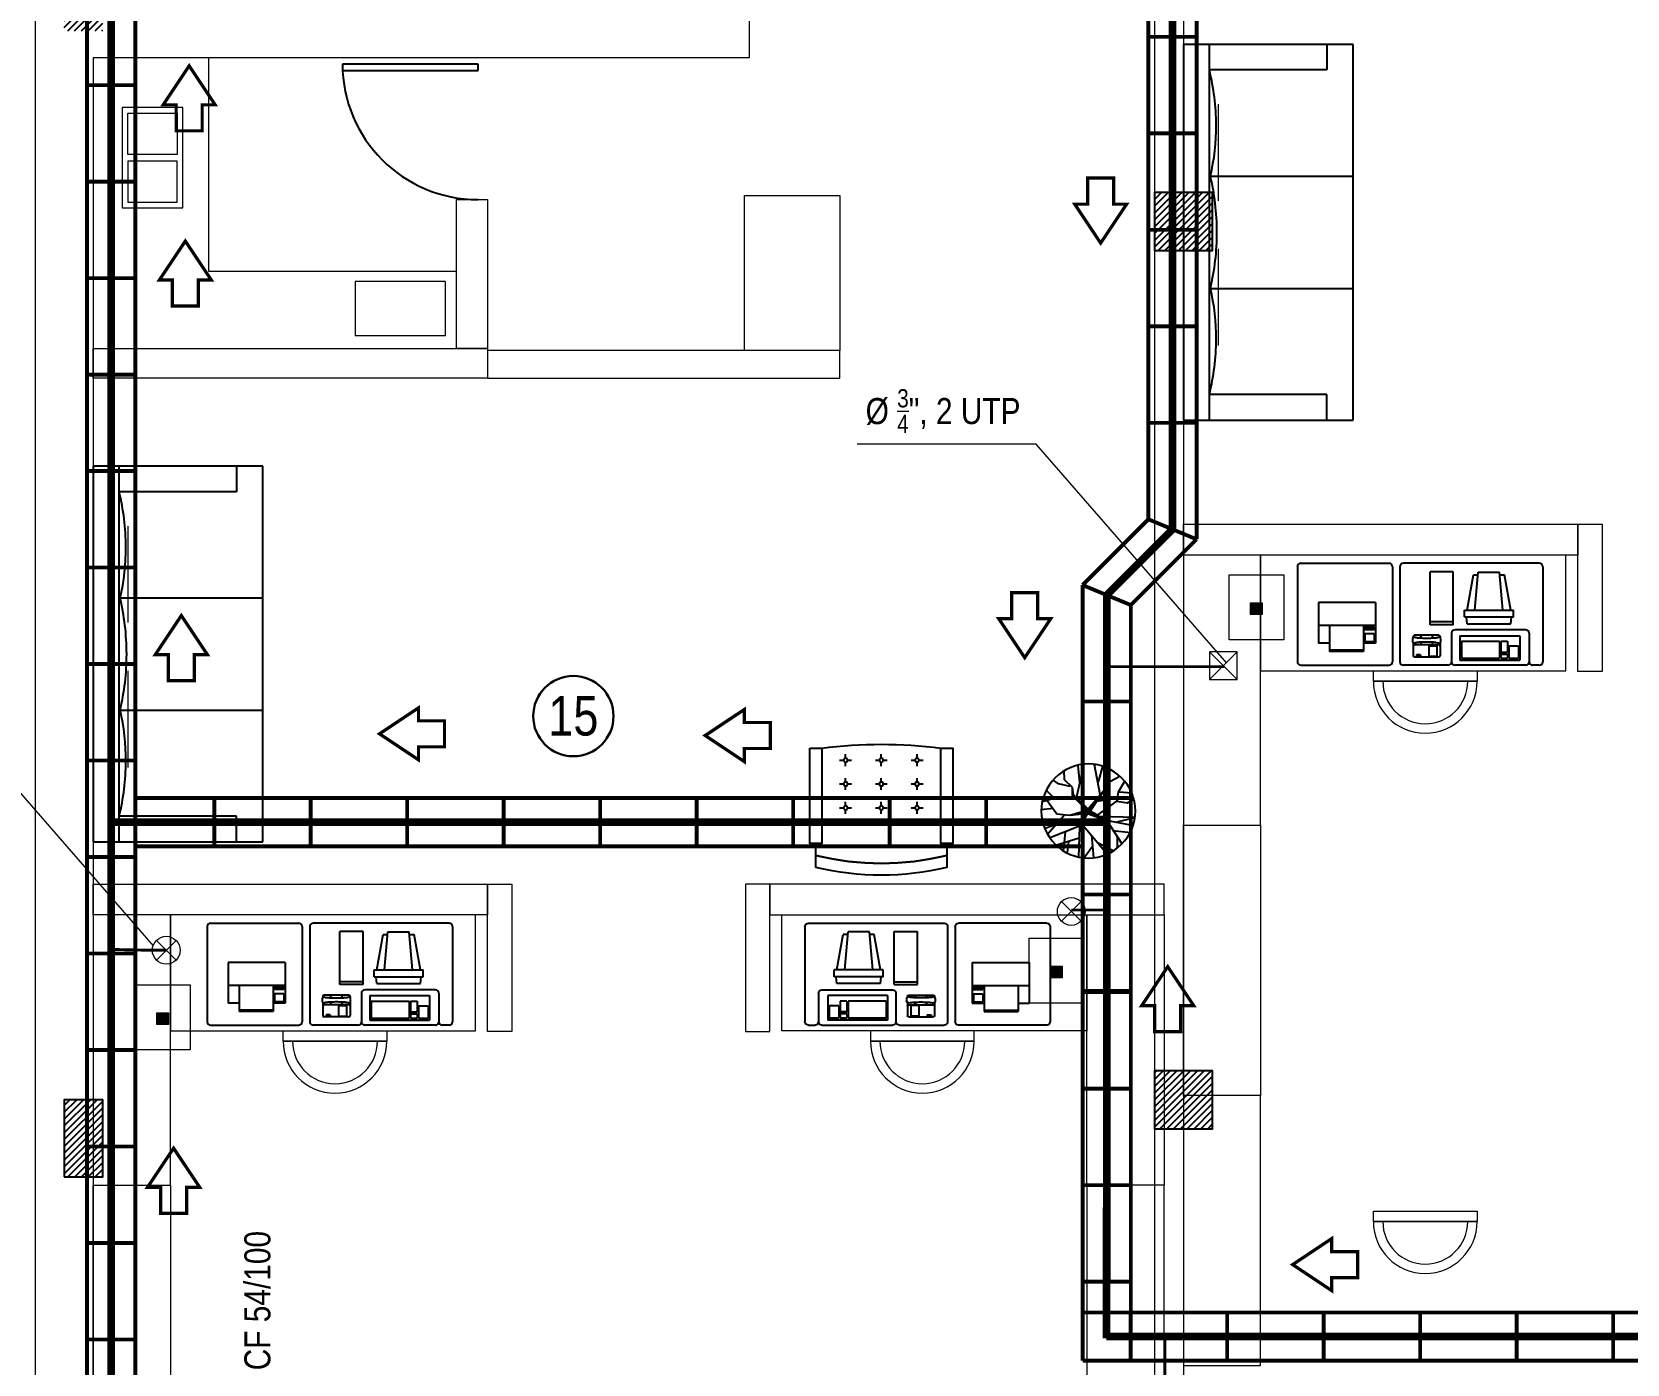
# Model space of a CAD drawing. Header units: millimetres. Extents: x 0 to 126, y 0 to 76.
# Drawn here: x 49.18 to 57.45, y 10.38 to 17.28 of the extents above; entities that cross this region are included whole.
import ezdxf

# ---------------------------------------------------------------- set-up
doc = ezdxf.new("R2010")
doc.units = ezdxf.units.MM
doc.linetypes.add('Continua', pattern=[0])
doc.linetypes.add('DASHED', pattern=[0.75, 0.5, -0.25])
for name, color, linetype in [('9__9', 9, 'Continuous'), ('A-FURN-1', 7, 'Continuous'), ('A-GLAZ-1', 7, 'Continuous'), ('E-COLUMNA', 20, 'Continuous'), ('HatchColus', 8, 'Continuous'), ('MOVABLE_FURNISHINGS', 7, 'Continuous'), ('Muebles', 2, 'Continuous'), ('TRACO01', 7, 'Continuous'), ('TRACO02', 255, 'Continuous')]:
    doc.layers.add(name, color=color, linetype=linetype)
for name, color, linetype, lineweight in [('ARQUITECTÓNICO', 152, 'Continuous', 0), ('INST. VOZ Y DATOS', 40, 'Continuous', 0), ('TEXTOS INST. VOZ Y DATOS', 1, 'Continuous', 0)]:
    doc.layers.add(name, color=color, linetype=linetype, lineweight=lineweight)
doc.styles.add('75', font='ARIALN.TTF', dxfattribs={"height": 0.135})
pattern_1 = [(45, (-1018.400148, -104.339457), (-0.0176776695, 0.0176776695), [])]

# ---------------------------------------------------------------- blocks, each defined once
blk = doc.blocks.new('FIXT-SOFA3672')
at = {"layer": 'A-FURN-1'}
for p, q in [((35.919106, 36.03653), (-35.919106, 36.03653)), ((-35.919106, 36.03653), (-35.919106, 0.010204)), ((35.919106, 0.010204), (35.919106, 36.03653)), ((-35.896767, 30.508681), (35.914639, 30.508681)), ((-31.016712, 5.575283), (-31.016712, 30.508681)), ((31.016712, 5.575283), (31.016712, 30.508681)), ((-10.734035, 30.318065), (-10.734035, -0.180412)), ((10.734035, 30.318065), (10.734035, -0.180412)), ((-35.896767, 5.575283), (-31.016712, 5.575283)), ((35.896767, 5.575283), (31.016712, 5.575283)), ((-35.919106, 0.010204), (35.919106, 0.010204))]:
    blk.add_line(p, q, dxfattribs=at)
for centre, radius, start, end in [((-20.12418, 71.160164), 42.085514, 255, 269.461553), ((20.12418, 71.160164), 42.085514, 270.538447, 285), ((-20.176819, 65.559021), 36.484119, 269.461552, 284.999998), ((-0.096013, 70.019703), 41.102158, 255, 270.121624), ((-0.098873, 71.366776), 42.449238, 270.121624, 285.000001), ((20.176819, 65.559021), 36.484119, 255.000002, 270.538448)]:
    blk.add_arc(centre, radius, start, end, dxfattribs=at)
blk = doc.blocks.new('A$C12894DB4')
at = {"layer": 'TRACO01', "color": 0}
for p, q in [((9.91, 5.66), (9.91, 5.26)), ((11.31, 5.66), (9.91, 5.66)), ((11.31, 5.46), (9.91, 5.46)), ((11.31, 5.26), (9.91, 5.26)), ((11.31, 5.66), (11.31, 5.26)), ((11.31, 4.66), (9.91, 4.66)), ((9.91, 4.66), (9.91, 3.46)), ((11.31, 3.46), (9.91, 3.46)), ((11.31, 4.66), (11.31, 3.46)), ((17.03, 4.24), (17.03, 4.14)), ((17.03, 3.36), (17.03, 1.44)), ((20.83, 4.44), (17.23, 4.44)), ((20.83, 3.04), (17.23, 3.04)), ((18.23, 4.2), (18.23, 4.05)), ((18.23, 3.43), (18.23, 3.28)), ((19.33, 2.91), (19.33, 1.37)), ((19.33, 2.91), (20.53, 2.91)), ((19.83, 4.2), (19.83, 4.05)), ((19.83, 3.43), (19.83, 3.28)), ((20.53, 2.91), (20.53, 1.37)), ((21.03, 4.24), (21.03, 4.13)), ((21.03, 3.36), (21.03, 1.44)), ((24.13, 3.58), (29.73, 3.58)), ((24.13, 3.58), (24.13, 1.08)), ((29.73, 3.58), (29.73, 1.08)), ((29.93, 3.58), (29.93, 1.98)), ((29.93, 3.58), (30.93, 3.58)), ((30.93, 3.58), (30.93, 1.98)), ((31.13, 2.88), (31.13, 1.08)), ((31.13, 2.88), (32.53, 2.88)), ((32.53, 2.88), (32.53, 1.08)), ((9.71, 2.26), (4.71, 2.26)), ((20.83, 1.24), (17.23, 1.24)), ((17.53, 1.57), (17.53, 1.37)), ((18.13, 1.57), (17.53, 1.57)), ((18.13, 1.37), (17.53, 1.37)), ((18.13, 1.57), (18.13, 1.37)), ((19.33, 1.37), (20.53, 1.37)), ((24.13, 1.08), (29.73, 1.08)), ((29.93, 1.98), (30.93, 1.98)), ((29.93, 1.68), (29.93, 1.08)), ((29.93, 1.68), (30.93, 1.68)), ((29.93, 1.08), (30.93, 1.08)), ((30.93, 1.68), (30.93, 1.08)), ((31.13, 1.08), (32.53, 1.08))]:
    blk.add_line(p, q, dxfattribs=at)
for centre, radius, start, end in [((18.18, 3.74), 1.25, 166.0825, 180), ((18.18, 3.74), 1.25, 180, 191.2958), ((17.19, 3.54), 0.24, 191.2958, 283.3617), ((17.16, 3.98), 0.2, 70.2489, 166.4245), ((17.23, 4.24), 0.2, 90, 180), ((17.23, 2.84), 0.2, 90, 180), ((18.07, 7.64), 3.57, 256.1032, 263.8325), ((18.07, -0.17), 3.57, 96.1675, 103.8968), ((16.93, 3.52), 0.369, 323.5958, 323.7272), ((18.64, 12.93), 8.89, 263.8325, 267.4371), ((18.64, -5.45), 8.89, 92.5629, 96.1675), ((17.99, 4.2), 0.24, 0, 90), ((17.99, 3.28), 0.24, 270, 0), ((19.03, 21.61), 17.58, 267.4371, 270), ((19.03, -14.14), 17.58, 90, 92.5629), ((19.03, 21.61), 17.58, 270, 272.5629), ((19.03, -14.14), 17.58, 87.4371, 90), ((19.42, 12.93), 8.89, 272.5629, 276.1675), ((19.42, -5.45), 8.89, 83.8325, 87.4371), ((20.07, 4.2), 0.24, 90, 180), ((20.07, 3.28), 0.24, 180, 270), ((19.99, 7.64), 3.57, 276.1675, 283.8968), ((19.99, -0.17), 3.57, 76.6383, 83.8325), ((20.87, 3.54), 0.24, 256.6383, 358.4297), ((20.83, 4.24), 0.2, 0, 90), ((20.83, 2.84), 0.2, 0, 90), ((20.9, 3.98), 0.2, 9.5352, 104.6502), ((20.4, 3.82), 0.72, 9.4076, 17.8024), ((19.88, 3.74), 1.25, 0, 9.4076), ((19.88, 3.74), 1.25, 350.5924, 360), ((17.23, 1.44), 0.2, 180, 270), ((20.83, 1.44), 0.2, 270, 0)]:
    blk.add_arc(centre, radius, start, end, dxfattribs=at)
at = {"layer": 'TRACO02', "color": 0}
for p, q in [((0, 14.54), (0, 0.54)), ((0.5, 15.04), (13.5, 15.04)), ((14, 14.54), (14, 0.54)), ((15.1, 14.54), (15.1, 0.54)), ((35.6, 15.04), (15.6, 15.04)), ((36.1, 14.54), (36.1, 0.54)), ((19.55, 6), (19.55, 13.8)), ((22.95, 13.8), (19.55, 13.8)), ((22.95, 6), (22.95, 13.8)), ((24.99, 8.15), (25.9, 13.35)), ((25.9, 13.35), (26.59, 13.35)), ((26.13, 8.15), (26.62, 13.75)), ((26.62, 13.75), (29.75, 13.75)), ((30.24, 8.15), (29.75, 13.75)), ((29.79, 13.35), (30.47, 13.35)), ((31.39, 8.15), (30.47, 13.35)), ((11.51, 9.26), (3.11, 9.26)), ((3.11, 9.26), (3.11, 3.26)), ((11.51, 9.26), (11.51, 3.26)), ((24.59, 8.15), (31.79, 8.15)), ((24.59, 7.15), (24.59, 8.15)), ((24.59, 7.15), (31.79, 7.15)), ((24.98, 6.15), (24.89, 7.15)), ((31.4, 6.15), (31.49, 7.15)), ((31.79, 7.15), (31.79, 8.15)), ((11.51, 5.86), (3.11, 5.86)), ((4.71, 5.86), (4.71, 2.06)), ((9.71, 5.86), (9.71, 2.06)), ((22.95, 6.4), (19.55, 6.4)), ((22.95, 6), (19.55, 6)), ((22.7, 4.74), (22.7, 0.54)), ((33.6, 5.24), (23.2, 5.24)), ((24.98, 6.15), (31.4, 6.15)), ((34.1, 4.74), (34.1, 0.54)), ((4.71, 3.26), (3.11, 3.26)), ((11.51, 3.26), (9.71, 3.26)), ((23.93, 4.38), (32.73, 4.38)), ((23.93, 4.38), (23.93, 0.78)), ((32.73, 4.38), (32.73, 0.78)), ((0.5, 0.04), (13.5, 0.04)), ((9.71, 2.06), (4.71, 2.06)), ((22.2, 0.04), (15.6, 0.04)), ((33.6, 0.04), (23.2, 0.04)), ((23.93, 0.78), (32.73, 0.78)), ((35.6, 0.04), (34.6, 0.04))]:
    blk.add_line(p, q, dxfattribs=at)
for centre, radius, start, end in [((0.5, 14.54), 0.5, 90, 180), ((13.5, 14.54), 0.5, 0, 90), ((15.6, 14.54), 0.5, 90, 180), ((35.6, 14.54), 0.5, 0, 90), ((23.2, 4.74), 0.5, 90, 180), ((33.6, 4.74), 0.5, 0, 90), ((0.5, 0.54), 0.5, 180, 270), ((13.5, 0.54), 0.5, 270, 0), ((15.6, 0.54), 0.5, 180, 270), ((22.2, 0.54), 0.5, 270, 0), ((23.2, 0.54), 0.5, 180, 270), ((27.71, -4.98), 5.57, 115.6743, 116.5651), ((29.09, -4.98), 5.57, 63.4349, 64.3257), ((33.6, 0.54), 0.5, 270, 0), ((34.6, 0.54), 0.5, 180, 270), ((35.6, 0.54), 0.5, 270, 0)]:
    blk.add_arc(centre, radius, start, end, dxfattribs=at)
blk = doc.blocks.new('A$C08AE17E7')
at = {"layer": 'A-GLAZ-1', "color": 0}
for p, q in [((4.39, 4.39), (0, 4.39)), ((0, 4.177), (4.39, 4.177)), ((4.39, 4.177), (4.39, 4.39))]:
    blk.add_line(p, q, dxfattribs=at)
blk.add_arc((4.39, 4.39), 4.39, 180, 270, dxfattribs=at)
blk = doc.blocks.new('arbolp114')
at = {"color": 0, "linetype": 'ByBlock'}
for p, q in [((-0.182, 0.289), (-0.333, 0.369)), ((-0.165, 0.209), (-0.203, 0.453)), ((-0.109, 0.31), (-0.154, 0.474)), ((-0.126, 0.175), (-0.067, 0.491)), ((0.126, 0.138), (0.045, 0.503)), ((0.091, 0.306), (0.108, 0.482)), ((0.252, 0.332), (0.256, 0.436)), ((-0.326, 0.205), (-0.462, 0.192)), ((-0.319, 0.205), (-0.389, 0.318)), ((-0.305, 0.104), (-0.319, 0.205)), ((-0.018, -0.001), (-0.165, 0.213)), ((-0.165, 0.213), (0.001, 0.019)), ((0.001, 0.019), (0.157, 0.171)), ((0.157, 0.171), (0.168, 0.249)), ((0.168, 0.249), (0.252, 0.332)), ((0.168, 0.165), (0.168, 0.249)), ((0.193, 0.26), (0.319, 0.289)), ((0.319, 0.289), (0.378, 0.331)), ((0.361, 0.133), (0.452, 0.226)), ((-0.417, 0.087), (-0.476, 0.121)), ((-0.088, 0.104), (-0.462, 0.159)), ((-0.301, 0.104), (-0.417, 0.087)), ((-0.098, -0.045), (-0.301, 0.104)), ((-0.116, 0.148), (-0.006, 0.006)), ((-0.001, 0.009), (-0.116, 0.148)), ((-0.006, 0.006), (-0.013, -0.015)), ((0.151, 0.157), (-0.001, 0.009)), ((0.005, 0), (0.151, 0.157)), ((0.018, 0.007), (0.168, 0.165)), ((0.018, 0.007), (0.196, -0.047)), ((0.143, 0.138), (0.357, 0.138)), ((0.336, -0.035), (0.476, 0.163)), ((0.357, 0.138), (0.497, 0.096)), ((0.375, 0.028), (0.504, 0.012)), ((-0.494, -0.068), (-0.119, -0.057)), ((-0.305, -0.115), (-0.494, -0.068)), ((-0.203, -0.102), (-0.466, -0.152)), ((-0.195, -0.102), (-0.354, -0.342)), ((-0.203, -0.098), (-0.119, -0.057)), ((0.008, -0.026), (-0.195, -0.102)), ((0.073, -0.134), (-0.193, -0.447)), ((-0.179, -0.095), (0.011, -0.018)), ((-0.116, -0.063), (0.005, -0.003)), ((-0.013, -0.015), (-0.116, -0.063)), ((-0.098, -0.045), (-0.018, -0.001)), ((0.174, -0.042), (0.005, 0)), ((0.005, -0.003), (0.068, -0.021)), ((0.008, -0.026), (0.193, -0.047)), ((0.008, -0.026), (0.094, -0.169)), ((0.011, -0.018), (0.174, -0.042)), ((0.017, -0.021), (0.094, -0.152)), ((0.094, -0.161), (0.417, -0.287)), ((0.094, -0.169), (0.105, -0.493)), ((0.196, -0.047), (0.336, -0.035)), ((0.256, -0.047), (0.438, -0.253)), ((0.319, -0.11), (0.494, -0.123)), ((0.34, -0.144), (0.459, -0.186)), ((-0.256, -0.207), (-0.452, -0.228)), ((-0.305, -0.27), (-0.305, -0.392)), ((-0.098, -0.333), (-0.256, -0.417)), ((-0.033, -0.258), (-0.056, -0.497)), ((0.098, -0.287), (0.336, -0.363)), ((0.21, -0.329), (0.224, -0.442)), ((0.245, -0.22), (0.266, -0.409)), ((-0.044, -0.376), (0.042, -0.493))]:
    blk.add_line(p, q, dxfattribs=at)
blk.add_circle((0, 0), 0.5, dxfattribs=at)
blk = doc.blocks.new('A$C6B612579')
at = {"layer": '9__9', "color": 253, "extrusion": (0, 0, -1), "xscale": 4.875, "yscale": 4.875, "zscale": 4.875}
blk.add_blockref('arbolp114', (-2.458, 2.437), dxfattribs=at)
blk = doc.blocks.new('Sillon_2')
at = {"layer": 'MOVABLE_FURNISHINGS', "color": 7, "linetype": 'Continuous'}
for points in [[(0.0375, 0.75), (0.0375, 0.675, -0.1212121), (0.8625, 0.675), (0.8625, 0.75, 0.1212121)], [(0.2125, 0.375, -1), (0.2375, 0.375, -1)], [(0.4375, 0.375, -1), (0.4625, 0.375, -1)], [(0.6625, 0.375, -1), (0.6875, 0.375, -1)], [(0.2125, 0.225, -1), (0.2375, 0.225, -1)], [(0.4375, 0.225, -1), (0.4625, 0.225, -1)], [(0.6625, 0.225, -1), (0.6875, 0.225, -1)], [(0.2125, 0.075, -1), (0.2375, 0.075, -1)], [(0.4375, 0.075, -1), (0.4625, 0.075, -1)], [(0.6625, 0.075, -1), (0.6875, 0.075, -1)]]:
    blk.add_lwpolyline(points, format="xyb", close=True, dxfattribs=at)
for points in [[(0.8625, 0.6), (0.8625, 0.675, 0.1212121), (0.0375, 0.675), (0.0375, 0.6)], [(0.0375, 0), (0.075, 0, 0.0666667), (0.825, 0), (0.8625, 0)]]:
    blk.add_lwpolyline(points, format="xyb", dxfattribs=at)
for points in [[(0, 0), (0.075, 0), (0.075, 0.6), (0, 0.6)], [(0.825, 0), (0.9, 0), (0.9, 0.6), (0.825, 0.6)]]:
    blk.add_lwpolyline(points, close=True, dxfattribs=at)
for points in [[(0.075, 0.475), (0.825, 0.475)], [(0.225, 0.4125), (0.225, 0.3875)], [(0.45, 0.4125), (0.45, 0.3875)], [(0.675, 0.4125), (0.675, 0.3875)], [(0.1875, 0.375), (0.2125, 0.375)], [(0.225, 0.3625), (0.225, 0.3375)], [(0.2375, 0.375), (0.2625, 0.375)], [(0.4125, 0.375), (0.4375, 0.375)], [(0.45, 0.3625), (0.45, 0.3375)], [(0.4625, 0.375), (0.4875, 0.375)], [(0.6375, 0.375), (0.6625, 0.375)], [(0.675, 0.3625), (0.675, 0.3375)], [(0.6875, 0.375), (0.7125, 0.375)], [(0.1875, 0.225), (0.2125, 0.225)], [(0.225, 0.2625), (0.225, 0.2375)], [(0.225, 0.2125), (0.225, 0.1875)], [(0.2375, 0.225), (0.2625, 0.225)], [(0.4125, 0.225), (0.4375, 0.225)], [(0.45, 0.2625), (0.45, 0.2375)], [(0.45, 0.2125), (0.45, 0.1875)], [(0.4625, 0.225), (0.4875, 0.225)], [(0.6375, 0.225), (0.6625, 0.225)], [(0.675, 0.2625), (0.675, 0.2375)], [(0.675, 0.2125), (0.675, 0.1875)], [(0.6875, 0.225), (0.7125, 0.225)], [(0.225, 0.1125), (0.225, 0.0875)], [(0.45, 0.1125), (0.45, 0.0875)], [(0.675, 0.1125), (0.675, 0.0875)], [(0.1875, 0.075), (0.2125, 0.075)], [(0.225, 0.0625), (0.225, 0.0375)], [(0.2375, 0.075), (0.2625, 0.075)], [(0.4125, 0.075), (0.4375, 0.075)], [(0.45, 0.0625), (0.45, 0.0375)], [(0.4625, 0.075), (0.4875, 0.075)], [(0.6375, 0.075), (0.6625, 0.075)], [(0.675, 0.0625), (0.675, 0.0375)], [(0.6875, 0.075), (0.7125, 0.075)]]:
    blk.add_lwpolyline(points, dxfattribs=at)
blk = doc.blocks.new('A$C35E06030')
at = {"layer": 'HatchColus', "linetype": 'Continua', "ltscale": 0.05}
h = blk.add_hatch(dxfattribs=at)
h.set_pattern_fill('ANSI31', color=256, scale=0.2, style=0)
h.set_pattern_definition(pattern_1)
h.paths.add_polyline_path([(0.2, 13.8), (0, 13.8), (0, 13.4), (0.2, 13.4)])
h.paths.add_polyline_path([(0.2, 7.8604), (0, 7.8604), (0, 7.4604), (0.2, 7.4604)])
h.paths.add_polyline_path([(5.95, 12.5619), (5.65, 12.5619), (5.65, 12.2619), (5.95, 12.2619)])
h.paths.add_polyline_path([(11.6, 12.5369), (11.35, 12.5369), (11.35, 12.2869), (11.6, 12.2869)])
h = blk.add_hatch(dxfattribs=at)
h.set_pattern_fill('ANSI31', color=256, scale=0.2, style=0)
h.set_pattern_definition(pattern_1)
h.paths.add_polyline_path([(17, 3.0015), (17.2, 3.0015), (17.2, 3.4015), (17, 3.4015)])
h.paths.add_polyline_path([(11.6, 3.0015), (11.6, 3.2515), (11.35, 3.2515), (11.35, 3.0015)])
h.paths.add_polyline_path([(5.95, 8.0104), (5.65, 8.0104), (5.65, 7.7104), (5.95, 7.7104)])
h.paths.add_polyline_path([(11.6, 7.9854), (11.35, 7.9854), (11.35, 7.7354), (11.6, 7.7354)])
h.paths.add_polyline_path([(17, 7.8604), (17, 7.4604), (17.2, 7.4604), (17.2, 7.8604)])
at = {"layer": 'E-COLUMNA', "linetype": 'Continua', "ltscale": 0.05}
for points in [[(5.65, 12.2619), (5.95, 12.2619), (5.95, 12.5619), (5.65, 12.5619)], [(5.65, 7.7104), (5.95, 7.7104), (5.95, 8.0104), (5.65, 8.0104)], [(0, 7.4604), (0.2, 7.4604), (0.2, 7.8604), (0, 7.8604)]]:
    blk.add_lwpolyline(points, close=True, dxfattribs=at)
blk = doc.blocks.new('A$C1BEB1155')
at = {"layer": 'INST. VOZ Y DATOS', "color": 6}
for points in [[(0, 0.144), (0.1438, 0)], [(0, 0), (0.144, 0.144)]]:
    blk.add_lwpolyline(points, dxfattribs=at)
blk.add_lwpolyline([(0.144, 0.144), (0, 0.144), (0, 0), (0.144, 0)], close=True, dxfattribs=at)

msp = doc.modelspace()

# ---------------------------------------------------------------- hatches: boundary and pattern name
at = {"layer": 'INST. VOZ Y DATOS'}
for points in [[(55.4984, 14.3196), (55.5587, 14.3196), (55.5587, 14.2593), (55.4984, 14.2593)], [(54.4623, 12.4366), (54.5226, 12.4366), (54.5226, 12.3763), (54.4623, 12.3763)], [(49.8304, 12.1941), (49.8907, 12.1941), (49.8907, 12.1338), (49.8304, 12.1338)]]:
    msp.add_hatch(color=256, dxfattribs=at).paths.add_polyline_path(points)

# ---------------------------------------------------------------- linework, layer by layer
at = {"layer": 'ARQUITECTÓNICO', "linetype": 'Continuous', "ltscale": 0.03}
for p, q in [((49.1997, 37.2348), (49.1997, 6.8848)), ((52.8997, 19.3948), (52.8997, 17.1448)), ((54.9997, 19.3948), (54.9997, 7.0348)), ((55.1497, 19.3948), (55.1497, 7.0348)), ((49.4997, 17.1448), (49.4997, 6.8848)), ((52.8497, 17.1448), (49.4997, 17.1448)), ((52.8997, 17.1448), (49.4997, 17.1448))]:
    msp.add_line(p, q, dxfattribs=at)
at = {"layer": 'ARQUITECTÓNICO', "color": 252}
for p, q in [((56.0284, 17.2143), (55.1497, 17.2143)), ((55.2845, 15.2681), (55.2845, 17.2142)), ((55.8927, 17.2137), (55.8927, 17.0815)), ((56.0284, 15.2675), (56.0284, 17.2143)), ((55.8927, 17.0815), (55.2845, 17.0815)), ((55.2892, 16.5318), (56.033, 16.5318)), ((55.2892, 15.95), (56.033, 15.95)), ((55.8927, 15.4004), (55.2845, 15.4004)), ((55.8927, 15.2681), (55.8927, 15.4004)), ((55.1497, 15.2675), (56.0284, 15.2675)), ((50.3784, 15.028), (49.4997, 15.028)), ((49.6345, 13.0818), (49.6345, 15.0279)), ((50.2427, 15.0274), (50.2427, 14.8952)), ((50.3784, 13.0812), (50.3784, 15.028)), ((50.2427, 14.8952), (49.6345, 14.8952)), ((49.6392, 14.3455), (50.383, 14.3455)), ((49.6392, 13.7637), (50.383, 13.7637)), ((50.2427, 13.2141), (49.6345, 13.2141)), ((50.2427, 13.0818), (50.2427, 13.2141)), ((49.4997, 13.0812), (50.3784, 13.0812))]:
    msp.add_line(p, q, dxfattribs=at)
at = {"layer": 'ARQUITECTÓNICO', "color": 252, "linetype": 'DASHED'}
for p, q in [((55.3288, 16.9039), (55.3288, 15.4405)), ((49.6788, 14.7176), (49.6788, 13.2542))]:
    msp.add_line(p, q, dxfattribs=at)
at = {"layer": 'ARQUITECTÓNICO', "color": 0}
for p, q in [((56.1339, 13.9135), (56.6717, 13.9135)), ((50.4839, 12.0485), (51.0217, 12.0485)), ((54.0655, 12.0485), (53.5277, 12.0485)), ((56.1339, 11.1135), (56.6717, 11.1135))]:
    msp.add_line(p, q, dxfattribs=at)
for points in [[(50.0997, 16.0378), (50.0997, 17.1448), (49.4997, 17.1448), (49.4997, 15.6378), (50.0997, 15.6378)], [(50.0997, 15.6378), (51.383, 15.6378), (51.383, 16.0378), (50.0997, 16.0378)]]:
    msp.add_lwpolyline(points, dxfattribs=at)
for points in [[(49.6501, 16.3664), (49.9636, 16.3664), (49.9636, 16.8866), (49.6501, 16.8866)], [(49.679, 16.8572), (49.9342, 16.8572), (49.9342, 16.644), (49.679, 16.644)], [(49.679, 16.3958), (49.9342, 16.3958), (49.9342, 16.609), (49.679, 16.609)], [(51.5433, 15.6378), (51.383, 15.6378), (51.383, 16.4099), (51.5433, 16.4099)], [(53.3687, 15.6287), (52.8741, 15.6287), (52.8741, 16.4307), (53.3687, 16.4307)], [(50.8571, 15.7059), (51.3254, 15.7059), (51.3254, 15.9852), (50.8571, 15.9852)], [(51.5433, 15.4848), (49.4997, 15.4848), (49.4997, 15.6378), (51.5433, 15.6378)], [(51.5433, 15.4848), (53.3687, 15.4848), (53.3687, 15.6287), (51.5433, 15.6287)], [(55.1497, 14.7281), (57.1933, 14.7281), (57.1933, 14.5679), (55.1497, 14.5679)], [(57.1933, 14.7281), (57.3195, 14.7281), (57.3195, 13.9638), (57.1933, 13.9638)], [(55.1497, 13.1679), (55.5497, 13.1679), (55.5497, 14.5679), (55.1497, 14.5679)], [(55.5497, 13.9679), (57.1306, 13.9679), (57.1306, 14.5679), (55.5497, 14.5679)], [(56.1341, 13.9679), (56.6717, 13.9679), (56.6717, 13.9135), (56.1341, 13.9135)], [(56.2221, 13.9135), (56.5834, 13.9135), (56.5834, 13.9135), (56.2221, 13.9135)], [(55.1497, 13.1679), (55.5497, 13.1679), (55.5497, 11.7679), (55.1497, 11.7679)], [(49.4997, 12.8631), (51.5433, 12.8631), (51.5433, 12.7028), (49.4997, 12.7028)], [(51.5433, 12.8631), (51.6695, 12.8631), (51.6695, 12.0988), (51.5433, 12.0988)], [(53.0061, 12.8631), (52.8799, 12.8631), (52.8799, 12.0988), (53.0061, 12.0988)], [(55.0497, 12.8631), (53.0061, 12.8631), (53.0061, 12.7028), (55.0497, 12.7028)], [(49.4997, 11.3028), (49.8997, 11.3028), (49.8997, 12.7028), (49.4997, 12.7028)], [(49.8997, 12.1028), (51.4806, 12.1028), (51.4806, 12.7028), (49.8997, 12.7028)], [(54.6497, 12.1028), (53.0688, 12.1028), (53.0688, 12.7028), (54.6497, 12.7028)], [(55.0497, 11.3028), (54.6497, 11.3028), (54.6497, 12.7028), (55.0497, 12.7028)], [(50.4841, 12.1028), (51.0217, 12.1028), (51.0217, 12.0485), (50.4841, 12.0485)], [(54.0653, 12.1028), (53.5277, 12.1028), (53.5277, 12.0485), (54.0653, 12.0485)], [(50.5721, 12.0485), (50.9334, 12.0485), (50.9334, 12.0485), (50.5721, 12.0485)], [(53.9773, 12.0485), (53.6159, 12.0485), (53.6159, 12.0485), (53.9773, 12.0485)], [(55.1497, 10.3679), (55.5497, 10.3679), (55.5497, 11.7679), (55.1497, 11.7679)], [(49.4997, 11.3028), (49.8997, 11.3028), (49.8997, 9.9028), (49.4997, 9.9028)], [(55.0497, 11.3028), (54.6497, 11.3028), (54.6497, 9.9028), (55.0497, 9.9028)], [(56.1341, 11.1679), (56.6717, 11.1679), (56.6717, 11.1135), (56.1341, 11.1135)], [(56.2221, 11.1135), (56.5834, 11.1135), (56.5834, 11.1135), (56.2221, 11.1135)]]:
    msp.add_lwpolyline(points, close=True, dxfattribs=at)
at = {"layer": 'ARQUITECTÓNICO'}
for centre, radius, end in [((56.4028, 13.9135), 0.2689, 0), ((56.4028, 13.9135), 0.2201, 360), ((50.7528, 12.0485), 0.2689, 0), ((50.7528, 12.0485), 0.2201, 360), ((53.7966, 12.0485), 0.2689, 0), ((53.7966, 12.0485), 0.2201, 360), ((56.4028, 11.1135), 0.2689, 0), ((56.4028, 11.1135), 0.2201, 360)]:
    msp.add_arc(centre, radius, 180, end, dxfattribs=at)
at = {"layer": 'ARQUITECTÓNICO', "color": 252}
for centre, major_axis, start_param, end_param in [((54.293, 16.7863), (0, -1.1405), 1.580194, 1.832596), ((54.4296, 16.7877), (0, 0.9887), 4.45059, 4.721787), ((54.288, 16.2382), (0, 1.1504), -1.568674, -1.308997), ((54.3208, 16.2383), (0, -1.1139), 1.308997, 1.572919), ((54.4296, 15.6941), (0, -0.9887), 1.561399, 1.832596), ((54.293, 15.6955), (0, 1.1405), 4.45059, 4.702991), ((48.643, 14.6), (0, -1.1405), 1.580194, 1.832596), ((48.7796, 14.6014), (0, 0.9887), 4.45059, 4.721787), ((48.638, 14.0519), (0, 1.1504), -1.568674, -1.308997), ((48.6708, 14.052), (0, -1.1139), 1.308997, 1.572919), ((48.7796, 13.5078), (0, -0.9887), 1.561399, 1.832596), ((48.643, 13.5092), (0, 1.1405), 4.45059, 4.702991)]:
    msp.add_ellipse(centre, major_axis=major_axis, ratio=0.9, start_param=start_param, end_param=end_param, dxfattribs=at)
at = {"layer": 'INST. VOZ Y DATOS', "const_width": 0.02}
for points in [[(54.9679, 17.253), (54.9679, 25.253)], [(55.2179, 17.253), (55.2179, 25.253)], [(49.4679, 15.003), (49.4679, 23.003)], [(49.7179, 15.003), (49.7179, 23.003)], [(54.9679, 14.753), (54.9679, 17.253)], [(55.2179, 17.253), (54.9679, 17.253)], [(55.2179, 17.253), (54.9679, 17.253)], [(55.2179, 14.6494), (55.2179, 17.253)], [(49.7179, 17.003), (49.4679, 17.003)], [(55.2179, 16.753), (54.9679, 16.753)], [(49.7179, 16.503), (49.4679, 16.503)], [(55.2179, 16.253), (54.9679, 16.253)], [(49.4679, 8.003), (49.4679, 16.003)], [(49.7179, 16.003), (49.4679, 16.003)], [(49.7179, 8.003), (49.7179, 16.003)], [(55.2179, 15.753), (54.9679, 15.753)], [(49.7179, 15.503), (49.4679, 15.503)], [(49.7179, 15.503), (49.4679, 15.503)], [(55.2179, 15.253), (54.9679, 15.253)], [(49.7179, 15.003), (49.4679, 15.003)], [(49.7179, 15.003), (49.4679, 15.003)], [(54.9679, 14.753), (54.6271, 14.4121)], [(55.2179, 14.6494), (54.9679, 14.753)], [(55.2179, 14.6494), (54.8771, 14.3086)], [(49.7179, 14.503), (49.4679, 14.503)], [(54.6271, 12.3023), (54.6271, 14.4121)], [(54.8771, 14.3086), (54.6271, 14.4121)], [(54.8771, 12.3001), (54.8771, 14.3086)], [(49.7179, 14.003), (49.4679, 14.003)], [(54.8771, 13.8086), (54.6271, 13.8086)], [(49.7179, 13.503), (49.4679, 13.503)], [(50.6356, 13.3086), (49.7179, 13.3086)], [(54.6271, 13.3086), (50.1271, 13.3086)], [(50.1271, 13.3086), (50.1271, 13.0586)], [(50.1271, 13.3086), (50.1271, 13.0586)], [(50.6271, 13.3086), (50.6271, 13.0586)], [(50.6271, 13.3086), (50.6271, 13.0586)], [(51.1271, 13.3086), (51.1271, 13.0586)], [(51.6271, 13.3086), (51.6271, 13.0586)], [(52.1271, 13.3086), (52.1271, 13.0586)], [(52.6271, 13.3086), (52.6271, 13.0586)], [(53.1271, 13.3086), (53.1271, 13.0586)], [(53.6271, 13.3086), (53.6271, 13.0586)], [(54.1271, 13.3086), (54.1271, 13.0586)], [(54.8771, 13.3086), (54.6271, 13.3086)], [(50.6333, 13.0586), (49.7179, 13.0586)], [(54.6271, 13.0586), (50.1271, 13.0586)], [(49.7179, 13.003), (49.4679, 13.003)], [(54.8771, 12.8086), (54.6271, 12.8086)], [(49.7179, 12.503), (49.4679, 12.503)], [(54.8771, 12.3086), (54.6271, 12.3086)], [(54.6271, 10.8023), (54.6271, 12.3023)], [(54.8771, 12.3023), (54.6271, 12.3023)], [(54.8771, 10.8023), (54.8771, 12.3023)], [(49.7179, 12.003), (49.4679, 12.003)], [(54.8771, 11.8023), (54.6271, 11.8023)], [(49.7179, 11.503), (49.4679, 11.503)], [(54.8771, 11.3023), (54.6271, 11.3023)], [(54.6271, 10.3926), (54.6271, 11.3023)], [(54.8771, 11.3023), (54.6271, 11.3023)], [(54.8771, 10.3926), (54.8771, 11.3023)], [(49.7179, 11.003), (49.4679, 11.003)], [(54.8771, 10.8023), (54.6271, 10.8023)], [(54.8771, 10.8023), (54.6271, 10.8023)], [(54.6271, 10.6426), (55.8765, 10.6426)], [(54.8765, 10.3926), (54.8765, 10.6426)], [(55.3765, 10.3926), (55.3765, 10.6426)], [(60.3765, 10.6426), (55.8765, 10.6426)], [(55.8765, 10.6426), (55.8765, 10.3926)], [(55.8765, 10.3926), (55.8765, 10.6426)], [(56.3765, 10.6426), (56.3765, 10.3926)], [(56.8765, 10.6426), (56.8765, 10.3926)], [(57.3765, 10.6426), (57.3765, 10.3926)], [(49.7179, 10.503), (49.4679, 10.503)], [(54.6271, 10.3926), (55.8765, 10.3926)], [(60.3765, 10.3926), (55.8765, 10.3926)]]:
    msp.add_lwpolyline(points, dxfattribs=at)
at = {"layer": 'INST. VOZ Y DATOS', "color": 6, "const_width": 0.04}
for points in [[(55.0929, 17.253), (55.0929, 25.253)], [(49.5929, 15.003), (49.5929, 23.003)], [(55.0929, 14.7012), (55.0929, 17.253)], [(49.5929, 8.003), (49.5929, 16.003)], [(55.0929, 14.7012), (54.7521, 14.3604)], [(54.7521, 12.3012), (54.7521, 14.3604)], [(50.6345, 13.1836), (49.5859, 13.1836)], [(54.7521, 13.1836), (50.1271, 13.1836)], [(54.7521, 10.8023), (54.7521, 12.3023)], [(54.7506, 10.5088), (54.7521, 11.3023)], [(54.7506, 10.5176), (55.8765, 10.5176)], [(60.5015, 10.5176), (55.8765, 10.5176)]]:
    msp.add_lwpolyline(points, dxfattribs=at)
at = {"layer": 'INST. VOZ Y DATOS'}
for points in [[(55.3859, 14.4654), (55.67, 14.4654), (55.67, 14.1285), (55.3859, 14.1285)], [(55.4978, 14.3202), (55.5581, 14.3202), (55.5581, 14.2599), (55.4978, 14.2599)], [(54.3498, 12.5825), (54.634, 12.5825), (54.634, 12.2455), (54.3498, 12.2455)], [(54.4617, 12.4373), (54.522, 12.4373), (54.522, 12.377), (54.4617, 12.377)], [(49.7179, 12.3399), (50.002, 12.3399), (50.002, 12.003), (49.7179, 12.003)], [(49.8298, 12.1947), (49.8901, 12.1947), (49.8901, 12.1344), (49.8298, 12.1344)]]:
    msp.add_lwpolyline(points, close=True, dxfattribs=at)
at = {"layer": 'INST. VOZ Y DATOS', "color": 6, "linetype": 'DASHED', "ltscale": 0.01, "const_width": 0.015}
for points in [[(54.7521, 13.9895), (55.3614, 13.9895)], [(54.5681, 12.7283), (54.7521, 12.7283)], [(49.5972, 12.5239), (49.7745, 12.5203), (49.8781, 12.52)], [(55.0533, 10.5176), (55.0533, 8.8245)]]:
    msp.add_lwpolyline(points, dxfattribs=at)
at = {"layer": 'INST. VOZ Y DATOS', "color": 6}
for points in [[(55.3054, 14.0455), (55.4072, 13.9437)], [(55.3054, 13.9437), (55.4072, 14.0455)], [(54.5172, 12.7718), (54.619, 12.6699)], [(54.5172, 12.6699), (54.619, 12.7718)], [(49.8272, 12.5709), (49.929, 12.4691)], [(49.8272, 12.4691), (49.929, 12.5709)]]:
    msp.add_lwpolyline(points, dxfattribs=at)
at = {"layer": 'INST. VOZ Y DATOS', "color": 6, "ltscale": 0.1}
for points in [[(54.5172, 12.7718), (54.619, 12.6699)], [(54.619, 12.7718), (54.5173, 12.6699)], [(49.8272, 12.5709), (49.929, 12.4691)], [(49.929, 12.5709), (49.8273, 12.4691)]]:
    msp.add_lwpolyline(points, dxfattribs=at)
for centre in [(54.5681, 12.7208), (49.8781, 12.52)]:
    msp.add_circle(centre, 0.072, dxfattribs=at)
at = {"layer": 'TEXTOS INST. VOZ Y DATOS', "const_width": 0.0168}
for points in [[(49.9971, 16.7662), (49.9297, 16.7662), (49.9297, 16.9009), (49.8624, 16.9009), (49.9971, 17.103), (50.1318, 16.9009), (50.0645, 16.9009), (50.0645, 16.7662)], [(54.7205, 16.5212), (54.7879, 16.5212), (54.7879, 16.3864), (54.8553, 16.3864), (54.7205, 16.1844), (54.5858, 16.3864), (54.6532, 16.3864), (54.6532, 16.5212)], [(49.9772, 15.8579), (49.9098, 15.8579), (49.9098, 15.9926), (49.8424, 15.9926), (49.9772, 16.1947), (50.1119, 15.9926), (50.0445, 15.9926), (50.0445, 15.8579)], [(54.3271, 14.3732), (54.3945, 14.3732), (54.3945, 14.2385), (54.4618, 14.2385), (54.3271, 14.0364), (54.1924, 14.2385), (54.2598, 14.2385), (54.2598, 14.3732)], [(49.9566, 13.9174), (49.8893, 13.9174), (49.8893, 14.0521), (49.8219, 14.0521), (49.9566, 14.2542), (50.0914, 14.0521), (50.024, 14.0521), (50.024, 13.9174)], [(51.3204, 13.6414), (51.3204, 13.5741), (51.1857, 13.5741), (51.1857, 13.5067), (50.9836, 13.6414), (51.1857, 13.7762), (51.1857, 13.7088), (51.3204, 13.7088)], [(53.0083, 13.6327), (53.0083, 13.5653), (52.8736, 13.5653), (52.8736, 13.4979), (52.6715, 13.6327), (52.8736, 13.7674), (52.8736, 13.7), (53.0083, 13.7)], [(55.068, 12.098), (55.0006, 12.098), (55.0006, 12.2328), (54.9333, 12.2328), (55.068, 12.4348), (55.2027, 12.2328), (55.1353, 12.2328), (55.1353, 12.098)], [(49.9164, 11.1571), (49.8491, 11.1571), (49.8491, 11.2918), (49.7817, 11.2918), (49.9164, 11.4939), (50.0512, 11.2918), (49.9838, 11.2918), (49.9838, 11.1571)], [(56.0524, 10.8907), (56.0524, 10.8233), (55.9177, 10.8233), (55.9177, 10.756), (55.7156, 10.8907), (55.9177, 11.0254), (55.9177, 10.958), (56.0524, 10.958)]]:
    msp.add_lwpolyline(points, close=True, dxfattribs=at)
at = {"layer": 'TEXTOS INST. VOZ Y DATOS'}
for points in [[(55.3748, 14.0074), (54.3863, 15.143), (53.4595, 15.143)], [(49.812, 12.5421), (48.8235, 13.6777), (47.7433, 13.6777)]]:
    msp.add_lwpolyline(points, dxfattribs=at)
at = {"layer": 'TEXTOS INST. VOZ Y DATOS', "lineweight": 30}
msp.add_circle((51.988, 13.7332), 0.2081, dxfattribs=at)

# ---------------------------------------------------------------- block references
at = {"layer": 'ARQUITECTÓNICO', "color": 0}
msp.add_blockref('A$C35E06030', (49.3497, 3.8848), dxfattribs=at)
at = {"layer": 'ARQUITECTÓNICO', "color": 252, "xscale": 0.0271002682929975, "yscale": 0.02439024390241684, "zscale": 0.02439024390243771, "rotation": 90}
for p in [(56.0286, 16.2409), (50.3786, 14.0546)]:
    msp.add_blockref('FIXT-SOFA3672', p, dxfattribs=at)
at = {"layer": 'ARQUITECTÓNICO', "color": 0}
for name, p, xscale, yscale, zscale in [('A$C08AE17E7', (50.7916, 16.4099), 0.1600000000000819, 0.1600000000000819, 0.1600000000000819), ('A$C6B612579', (54.4111, 12.9976), 0.1000000000000227, 0.1000000000000227, 0.1000000000000227)]:
    msp.add_blockref(name, p, dxfattribs=dict(at, xscale=xscale, yscale=yscale, zscale=zscale))
at = {"layer": 'ARQUITECTÓNICO'}
for p, xscale, yscale, zscale in [((55.7401, 13.9956), 0.03521116158080062, 0.03521116158080062, 0.03521116158080062), ((50.0901, 12.1306), 0.03521116158080062, 0.03521116158080062, 0.03521116158080062), ((54.4593, 12.1306), -0.03521116158071891, 0.03521116158080417, 0.03521116158074283)]:
    msp.add_blockref('A$C12894DB4', p, dxfattribs=dict(at, xscale=xscale, yscale=yscale, zscale=zscale))
at = {"layer": 'ARQUITECTÓNICO', "color": 0, "xscale": -0.8229319101525334, "yscale": 0.8229319101525334, "zscale": 0.8229319101525334, "rotation": 180}
msp.add_blockref('Sillon_2', (53.2137, 13.5666), dxfattribs=at)
at = {"layer": 'Muebles', "ltscale": 0.1}
msp.add_blockref('A$C1BEB1155', (55.2844, 13.9226), dxfattribs=at)

# ---------------------------------------------------------------- texts
at = {"layer": 'TEXTOS INST. VOZ Y DATOS', "style": '75'}
for s, insert, char_height, width, attachment_point in [('\\A1;%%C {\\H0.7x;\\S3/4;}", 2 UTP', (54.3053, 15.4274), 0.135, 2.199121, 3), ('15', (51.988, 13.7332), 0.204, 1.846887, 5)]:
    msp.add_mtext(s, dxfattribs=dict(at, insert=insert, char_height=char_height, width=width, attachment_point=attachment_point))
at = {"layer": 'TEXTOS INST. VOZ Y DATOS', "insert": (50.283, 10.7041), "char_height": 0.135, "width": 1.539073, "attachment_point": 2, "rotation": 90, "style": '75'}
msp.add_mtext('CF 54/100', dxfattribs=at)

doc.saveas('drawing.dxf')
